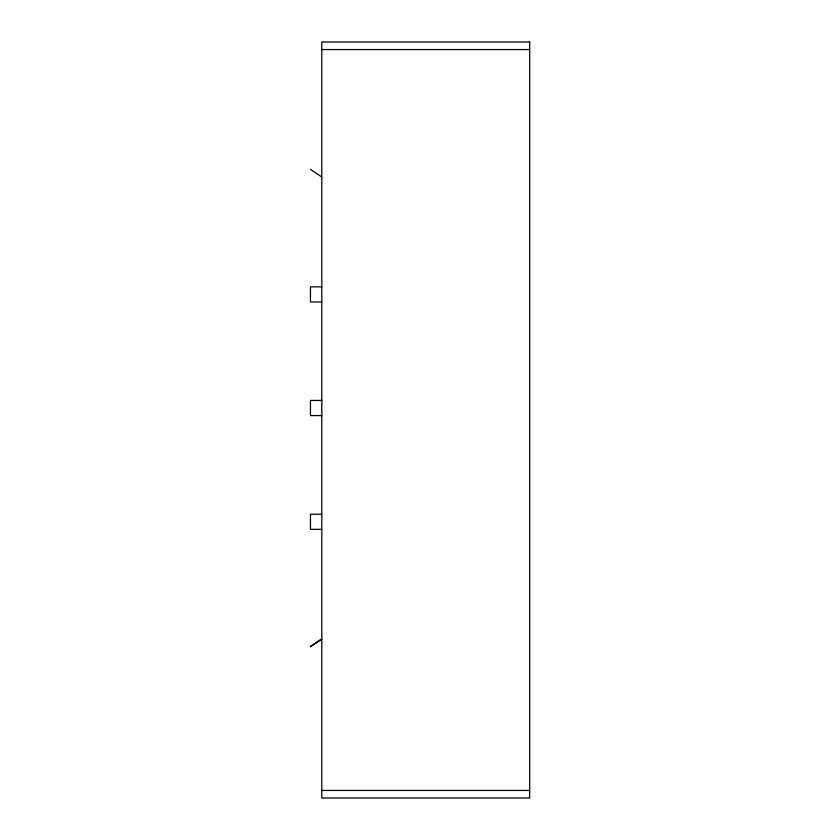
<?xml version="1.0" encoding="UTF-8"?>
<svg xmlns="http://www.w3.org/2000/svg" width="840" height="840" viewBox="0 0 840 840"><rect width="100%" height="100%" fill="white"/><g stroke="black" fill="none" stroke-linecap="round" stroke-linejoin="round"><path stroke-width="1.26" d="M310.306 646.453L321.647 638.894M310.454 646.8L321.794 639.24M321.794 49.56L529.694 49.56M321.794 286.85L310.454 286.85L310.454 301.969L321.794 301.969M321.794 400.449L310.454 400.449L310.454 415.569L321.794 415.569M321.794 514.216L310.454 514.216L310.454 529.337L321.794 529.337M321.794 790.44L529.694 790.44M310.454 169.386L321.794 177.009M529.694 42L321.794 42L321.794 798L529.694 798L529.694 42"/></g></svg>
